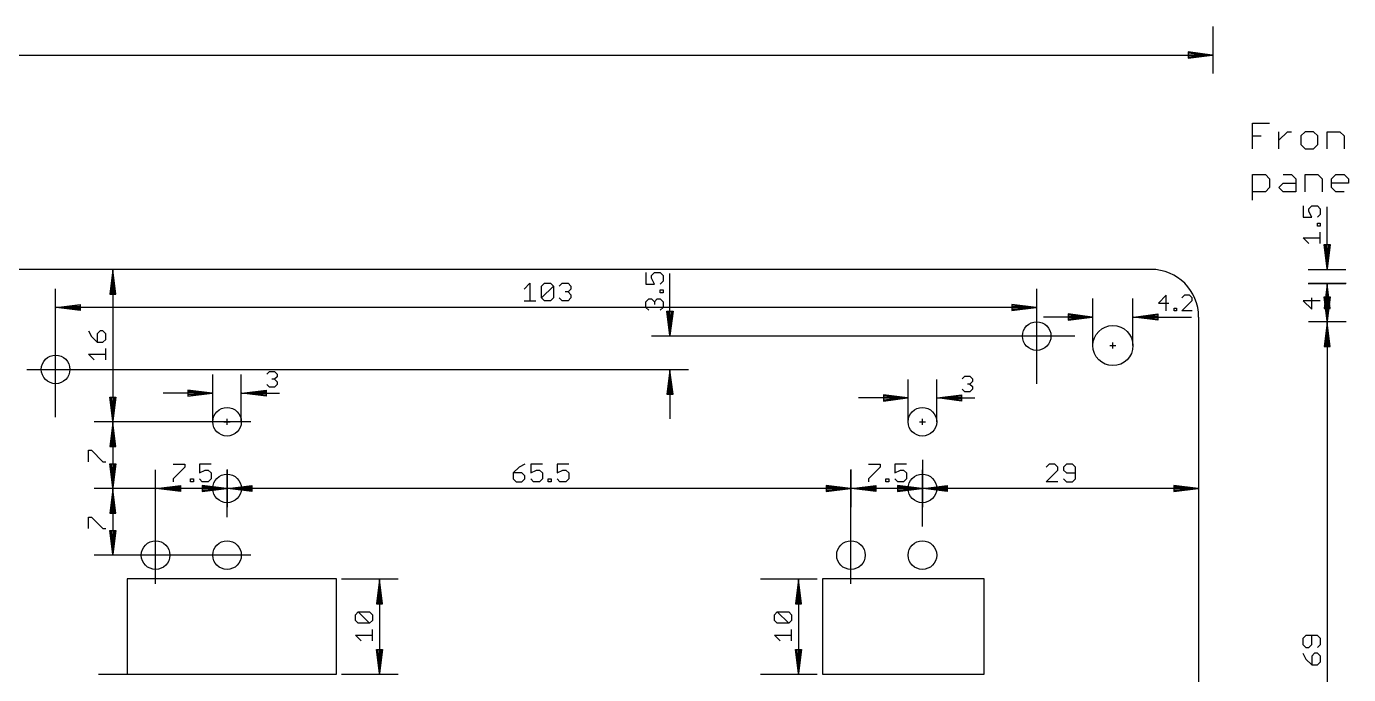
# Model space of a CAD drawing. Extents: x -9 to 622, y -48 to 444.
# Drawn here: x 166.9 to 305.7, y 27.5 to 95.5 of the extents above; entities that cross this region are included whole.
import ezdxf

# ---------------------------------------------------------------- set-up
doc = ezdxf.new("R2010")
doc.units = 0
for name, color, linetype in [('137', 1, 'CONTINUOUS'), ('20', 7, 'CONTINUOUS'), ('47', 2, 'CONTINUOUS')]:
    doc.layers.add(name, color=color, linetype=linetype)

msp = doc.modelspace()

# ---------------------------------------------------------------- linework, layer by layer
at = {"layer": '137'}
for p, q in [((231.9701, 69.6628), (231.9701, 68.464)), ((232.5695, 69.3631), (232.8692, 69.6628)), ((232.8692, 69.6628), (233.4687, 69.6628)), ((233.4687, 69.6628), (233.7684, 69.3631)), ((234.5, 63.065), (234.5, 69.5809)), ((219.1885, 67.939), (219.8049, 68.5554)), ((219.8049, 68.5554), (219.8049, 66.7062)), ((221.0301, 68.2472), (221.3383, 68.5554)), ((221.0301, 67.0144), (221.0301, 68.2472)), ((221.0301, 67.0144), (222.2629, 68.2472)), ((221.3383, 68.5554), (221.9547, 68.5554)), ((221.9547, 68.5554), (222.2629, 68.2472)), ((222.2629, 68.2472), (222.2629, 67.0144)), ((222.8717, 68.2472), (223.1799, 68.5554)), ((223.1799, 68.5554), (223.7963, 68.5554)), ((223.7963, 68.5554), (224.1045, 68.2472)), ((224.1045, 68.2472), (224.1045, 67.939)), ((231.9701, 68.464), (232.8692, 68.464)), ((232.5695, 69.0634), (232.5695, 69.3631)), ((232.8692, 68.464), (232.5695, 69.0634)), ((233.7684, 68.7637), (233.4687, 68.464)), ((233.7684, 69.3631), (233.7684, 68.7637)), ((170, 54.5), (170, 67.95)), ((219.1885, 66.7062), (220.4213, 66.7062)), ((221.3383, 66.7062), (221.0301, 67.0144)), ((221.9547, 66.7062), (221.3383, 66.7062)), ((222.2629, 67.0144), (221.9547, 66.7062)), ((223.1799, 66.7062), (222.8717, 67.0144)), ((223.7963, 66.7062), (223.1799, 66.7062)), ((223.7963, 67.6308), (223.4881, 67.6308)), ((224.1045, 67.939), (223.7963, 67.6308)), ((223.7963, 67.6308), (224.1045, 67.3226)), ((224.1045, 67.0144), (223.7963, 66.7062)), ((224.1045, 67.3226), (224.1045, 67.0144)), ((231.9701, 66.6008), (232.2698, 66.9005)), ((232.2698, 66.9005), (232.5695, 66.9005)), ((232.5695, 66.9005), (232.8692, 66.6008)), ((232.8692, 66.6008), (233.169, 66.9005)), ((233.169, 66.9005), (233.4687, 66.9005)), ((233.4687, 67.5432), (233.4687, 67.8429)), ((233.4687, 67.8429), (233.7684, 67.8429)), ((233.7684, 67.5432), (233.4687, 67.5432)), ((233.4687, 66.9005), (233.7684, 66.6008)), ((233.7684, 67.8429), (233.7684, 67.5432)), ((273, 58), (273, 67.95)), ((170.065, 66), (172.6, 66.3192)), ((170.065, 66), (172.6, 66.26)), ((170.065, 66), (172.6, 66.13)), ((272.935, 66), (170.065, 66)), ((172.6, 65.6808), (170.065, 66)), ((172.6, 65.87), (170.065, 66)), ((172.6, 65.74), (170.065, 66)), ((172.6, 66.3192), (172.6, 65.6808)), ((231.9701, 66.0013), (231.9701, 66.6008)), ((232.2698, 65.7016), (231.9701, 66.0013)), ((232.8692, 66.6008), (232.8692, 66.301)), ((233.7684, 66.0013), (233.4687, 65.7016)), ((233.7684, 66.6008), (233.7684, 66.0013)), ((234.5, 63.065), (234.1808, 65.6)), ((234.1808, 65.6), (234.8192, 65.6)), ((234.5, 63.065), (234.24, 65.6)), ((234.5, 63.065), (234.37, 65.6)), ((234.8192, 65.6), (234.5, 63.065)), ((234.63, 65.6), (234.5, 63.065)), ((234.76, 65.6), (234.5, 63.065)), ((272.935, 66), (270.4, 66.3192)), ((270.4, 66.3192), (270.4, 65.6808)), ((272.935, 66), (270.4, 66.26)), ((272.935, 66), (270.4, 66.13)), ((270.4, 65.6808), (272.935, 66)), ((270.4, 65.87), (272.935, 66)), ((270.4, 65.74), (272.935, 66)), ((277, 63), (232.55, 63)), ((167, 59.5), (236.45, 59.5)), ((234.5, 59.435), (234.1808, 56.9)), ((234.5, 59.435), (234.24, 56.9)), ((234.5, 59.435), (234.37, 56.9)), ((234.5, 59.435), (234.5, 54.3)), ((234.8192, 56.9), (234.5, 59.435)), ((234.63, 56.9), (234.5, 59.435)), ((234.76, 56.9), (234.5, 59.435)), ((234.1808, 56.9), (234.8192, 56.9))]:
    msp.add_line(p, q, dxfattribs=at)
for centre in [(273, 63), (170, 59.5)]:
    msp.add_circle(centre, 1.5, dxfattribs=at)
at = {"layer": '20'}
for p, q in [((285, 70), (5, 70)), ((290, 65), (290, -5)), ((199.5, 37.5), (177.5, 37.5)), ((177.5, 37.5), (177.5, 27.5)), ((199.5, 27.5), (199.5, 37.5)), ((267.5, 37.5), (250.5, 37.5)), ((250.5, 37.5), (250.5, 27.5)), ((267.5, 27.5), (267.5, 37.5)), ((177.5, 27.5), (199.5, 27.5)), ((250.5, 27.5), (267.5, 27.5))]:
    msp.add_line(p, q, dxfattribs=at)
for centre, radius in [((281, 62), 2.1), ((188, 54), 1.5), ((261, 54), 1.5), ((188, 47), 1.5), ((261, 47), 1.5), ((180.5, 40), 1.5), ((188, 40), 1.5), ((253.5, 40), 1.5), ((261, 40), 1.5)]:
    msp.add_circle(centre, radius, dxfattribs=at)
msp.add_arc((285, 65), 5, 0, 90, dxfattribs=at)
at = {"layer": '47'}
for p, q in [((291.5, 95.5), (291.5, 90.55)), ((-1.435, 92.5), (291.435, 92.5)), ((291.435, 92.5), (288.9, 92.8192)), ((288.9, 92.8192), (288.9, 92.1808)), ((291.435, 92.5), (288.9, 92.76)), ((291.435, 92.5), (288.9, 92.63)), ((288.9, 92.1808), (291.435, 92.5)), ((288.9, 92.37), (291.435, 92.5)), ((288.9, 92.24), (291.435, 92.5)), ((295.6524, 82.6524), (295.6524, 85.3499)), ((295.6524, 85.3499), (297.4507, 85.3499)), ((295.6524, 84.0012), (296.5516, 84.0012)), ((298.4148, 82.6524), (298.4148, 84.4507)), ((298.4148, 83.5516), (299.3139, 84.4507)), ((299.3139, 84.4507), (299.7635, 84.4507)), ((301.1663, 84.4507), (300.7167, 84.0012)), ((300.7167, 84.0012), (300.7167, 83.102)), ((302.0655, 84.4507), (301.1663, 84.4507)), ((302.5151, 84.0012), (302.0655, 84.4507)), ((302.5151, 83.102), (302.5151, 84.0012)), ((303.4791, 82.6524), (303.4791, 84.4507)), ((303.4791, 84.4507), (304.8278, 84.4507)), ((304.8278, 84.4507), (305.2774, 84.0012)), ((305.2774, 84.0012), (305.2774, 82.6524)), ((300.7167, 83.102), (301.1663, 82.6524)), ((301.1663, 82.6524), (302.0655, 82.6524)), ((302.0655, 82.6524), (302.5151, 83.102)), ((295.6524, 77.2532), (295.6524, 79.9507)), ((295.6524, 79.9507), (297.0011, 79.9507)), ((297.0011, 79.9507), (297.4507, 79.5012)), ((297.4507, 79.5012), (297.4507, 78.602)), ((298.8643, 79.9507), (299.7635, 79.9507)), ((299.7635, 79.9507), (300.2131, 79.5012)), ((300.2131, 79.5012), (300.2131, 78.1524)), ((301.1771, 78.1524), (301.1771, 79.9507)), ((301.1771, 79.9507), (302.5259, 79.9507)), ((302.5259, 79.9507), (302.9755, 79.5012)), ((302.9755, 79.5012), (302.9755, 78.1524)), ((303.9395, 79.5012), (304.3891, 79.9507)), ((303.9395, 78.602), (303.9395, 79.5012)), ((304.3891, 79.9507), (305.2882, 79.9507)), ((305.2882, 79.9507), (305.7378, 79.5012)), ((305.7378, 79.5012), (305.7378, 79.0516)), ((297.0011, 78.1524), (295.6524, 78.1524)), ((297.4507, 78.602), (297.0011, 78.1524)), ((298.4148, 78.602), (298.8643, 79.0516)), ((298.8643, 78.1524), (298.4148, 78.602)), ((298.8643, 79.0516), (300.2131, 79.0516)), ((300.2131, 78.1524), (298.8643, 78.1524)), ((305.7378, 79.0516), (303.9395, 79.0516)), ((304.3891, 78.1524), (303.9395, 78.602)), ((305.2882, 78.1524), (304.3891, 78.1524)), ((300.9701, 76.6628), (300.9701, 75.464)), ((301.5695, 76.3631), (301.8692, 76.6628)), ((301.5695, 76.0634), (301.5695, 76.3631)), ((301.8692, 76.6628), (302.4687, 76.6628)), ((302.4687, 76.6628), (302.7684, 76.3631)), ((302.7684, 76.3631), (302.7684, 75.7637)), ((303.5, 70.065), (303.5, 76.5809)), ((300.9701, 75.464), (301.8692, 75.464)), ((301.8692, 75.464), (301.5695, 76.0634)), ((302.7684, 75.7637), (302.4687, 75.464)), ((302.4687, 74.5432), (302.4687, 74.8429)), ((302.4687, 74.8429), (302.7684, 74.8429)), ((302.7684, 74.5432), (302.4687, 74.5432)), ((302.7684, 74.8429), (302.7684, 74.5432)), ((302.7684, 72.7016), (302.7684, 73.9005)), ((301.5695, 72.7016), (300.9701, 73.301)), ((300.9701, 73.301), (302.7684, 73.301)), ((303.5, 70.065), (303.1808, 72.6)), ((303.1808, 72.6), (303.8192, 72.6)), ((303.5, 70.065), (303.24, 72.6)), ((303.5, 70.065), (303.37, 72.6)), ((303.8192, 72.6), (303.5, 70.065)), ((303.63, 72.6), (303.5, 70.065)), ((303.76, 72.6), (303.5, 70.065)), ((182.5, 70), (174.05, 70)), ((176, 69.935), (175.6808, 67.4)), ((176, 69.935), (175.74, 67.4)), ((176, 69.935), (175.87, 67.4)), ((176, 69.935), (176, 54.065)), ((176.3192, 67.4), (176, 69.935)), ((176.13, 67.4), (176, 69.935)), ((176.26, 67.4), (176, 69.935)), ((301.5, 70), (305.45, 70)), ((301.5, 68.5), (305.45, 68.5)), ((305.5, 68.5), (301.55, 68.5)), ((303.5, 68.435), (303.1808, 65.9)), ((303.5, 68.435), (303.1808, 65.9)), ((303.5, 68.435), (303.24, 65.9)), ((303.5, 68.435), (303.24, 65.9)), ((303.5, 68.435), (303.37, 65.9)), ((303.5, 68.435), (303.37, 65.9)), ((303.5, 68.435), (303.5, 64.565)), ((303.8192, 65.9), (303.5, 68.435)), ((303.63, 65.9), (303.5, 68.435)), ((303.76, 65.9), (303.5, 68.435)), ((303.5, 68.435), (303.5, 63.3)), ((303.8192, 65.9), (303.5, 68.435)), ((303.63, 65.9), (303.5, 68.435)), ((303.76, 65.9), (303.5, 68.435)), ((175.6808, 67.4), (176.3192, 67.4)), ((278.9, 62), (278.9, 66.95)), ((283.1, 62), (283.1, 66.95)), ((286.5897, 67.2777), (285.7762, 66.4642)), ((286.5897, 65.6507), (286.5897, 67.2777)), ((288.5031, 67.2777), (288.2319, 67.0065)), ((288.2319, 65.6507), (289.3166, 66.7354)), ((289.0454, 67.2777), (288.5031, 67.2777)), ((289.3166, 67.0065), (289.0454, 67.2777)), ((289.3166, 66.7354), (289.3166, 67.0065)), ((302.7684, 66.7064), (300.9701, 66.7064)), ((300.9701, 66.7064), (301.8692, 65.8072)), ((301.8692, 65.8072), (301.8692, 67.0061)), ((303.5, 64.565), (303.1808, 67.1)), ((303.1808, 67.1), (303.8192, 67.1)), ((303.5, 64.565), (303.24, 67.1)), ((303.5, 64.565), (303.37, 67.1)), ((303.8192, 67.1), (303.5, 64.565)), ((303.63, 67.1), (303.5, 64.565)), ((303.76, 67.1), (303.5, 64.565)), ((278.835, 65), (276.3, 65.3192)), ((276.3, 65.3192), (276.3, 64.6808)), ((278.835, 65), (276.3, 65.26)), ((283.165, 65), (285.7, 65.3192)), ((283.165, 65), (285.7, 65.26)), ((285.7, 65.3192), (285.7, 64.6808)), ((285.7762, 66.4642), (286.8609, 66.4642)), ((287.4134, 65.6507), (287.4134, 65.9219)), ((287.4134, 65.9219), (287.6845, 65.9219)), ((287.6845, 65.6507), (287.4134, 65.6507)), ((287.6845, 65.9219), (287.6845, 65.6507)), ((289.3166, 65.6507), (288.2319, 65.6507)), ((303.1808, 65.9), (303.8192, 65.9)), ((303.1808, 65.9), (303.8192, 65.9)), ((278.835, 65), (273.7, 65)), ((278.835, 65), (276.3, 65.13)), ((276.3, 64.6808), (278.835, 65)), ((276.3, 64.87), (278.835, 65)), ((276.3, 64.74), (278.835, 65)), ((283.165, 65), (285.7, 65.13)), ((283.165, 65), (289.2346, 65)), ((285.7, 64.6808), (283.165, 65)), ((285.7, 64.87), (283.165, 65)), ((285.7, 64.74), (283.165, 65)), ((305.5, 64.5), (301.55, 64.5)), ((305, 64.5), (301.55, 64.5)), ((303.5, 64.435), (303.1808, 61.9)), ((303.5, 64.435), (303.24, 61.9)), ((303.5, 64.435), (303.37, 61.9)), ((303.5, 64.435), (303.5, -4.435)), ((303.8192, 61.9), (303.5, 64.435)), ((303.63, 61.9), (303.5, 64.435)), ((303.76, 61.9), (303.5, 64.435)), ((173.4701, 63.5488), (173.7698, 62.9494)), ((173.7698, 62.9494), (174.3692, 62.3499)), ((174.669, 63.5488), (174.3692, 63.2491)), ((174.3692, 63.2491), (174.3692, 62.3499)), ((174.9687, 63.5488), (174.669, 63.5488)), ((175.2684, 63.2491), (174.9687, 63.5488)), ((174.9687, 62.3499), (175.2684, 62.6496)), ((175.2684, 62.6496), (175.2684, 63.2491)), ((174.0695, 60.5083), (173.4701, 61.1078)), ((173.4701, 61.1078), (175.2684, 61.1078)), ((174.3692, 62.3499), (174.9687, 62.3499)), ((175.2684, 60.5083), (175.2684, 61.7072)), ((280.6808, 62), (281.3192, 62)), ((281, 61.6808), (281, 62.3192)), ((303.1808, 61.9), (303.8192, 61.9)), ((186.5, 54), (186.5, 58.95)), ((189.5, 54), (189.5, 58.95)), ((192.1762, 59.0065), (192.4474, 59.2777)), ((192.4474, 59.2777), (192.9897, 59.2777)), ((192.9897, 58.4642), (192.7185, 58.4642)), ((192.9897, 59.2777), (193.2609, 59.0065)), ((193.2609, 58.7354), (192.9897, 58.4642)), ((192.9897, 58.4642), (193.2609, 58.193)), ((193.2609, 59.0065), (193.2609, 58.7354)), ((259.5, 54), (259.5, 58.45)), ((262.5, 54), (262.5, 58.45)), ((265.1762, 58.5065), (265.4474, 58.7777)), ((265.4474, 58.7777), (265.9897, 58.7777)), ((265.9897, 58.7777), (266.2609, 58.5065)), ((266.2609, 58.5065), (266.2609, 58.2354)), ((186.435, 57), (181.3, 57)), ((186.435, 57), (183.9, 57.3192)), ((183.9, 57.3192), (183.9, 56.6808)), ((186.435, 57), (183.9, 57.26)), ((186.435, 57), (183.9, 57.13)), ((183.9, 56.6808), (186.435, 57)), ((183.9, 56.87), (186.435, 57)), ((183.9, 56.74), (186.435, 57)), ((189.565, 57), (192.1, 57.3192)), ((189.565, 57), (192.1, 57.26)), ((189.565, 57), (192.1, 57.13)), ((189.565, 57), (193.5103, 57)), ((192.1, 56.6808), (189.565, 57)), ((192.1, 56.87), (189.565, 57)), ((192.1, 56.74), (189.565, 57)), ((192.1, 57.3192), (192.1, 56.6808)), ((192.4474, 57.6507), (192.1762, 57.9219)), ((192.9897, 57.6507), (192.4474, 57.6507)), ((193.2609, 57.9219), (192.9897, 57.6507)), ((193.2609, 58.193), (193.2609, 57.9219)), ((265.4474, 57.1507), (265.1762, 57.4219)), ((265.9897, 57.1507), (265.4474, 57.1507)), ((265.9897, 57.9642), (265.7185, 57.9642)), ((266.2609, 58.2354), (265.9897, 57.9642)), ((265.9897, 57.9642), (266.2609, 57.693)), ((266.2609, 57.4219), (265.9897, 57.1507)), ((266.2609, 57.693), (266.2609, 57.4219)), ((176, 54.065), (175.6808, 56.6)), ((175.6808, 56.6), (176.3192, 56.6)), ((176, 54.065), (175.74, 56.6)), ((176, 54.065), (175.87, 56.6)), ((176.3192, 56.6), (176, 54.065)), ((176.13, 56.6), (176, 54.065)), ((176.26, 56.6), (176, 54.065)), ((259.435, 56.5), (254.3, 56.5)), ((259.435, 56.5), (256.9, 56.8192)), ((256.9, 56.8192), (256.9, 56.1808)), ((259.435, 56.5), (256.9, 56.76)), ((259.435, 56.5), (256.9, 56.63)), ((256.9, 56.1808), (259.435, 56.5)), ((256.9, 56.37), (259.435, 56.5)), ((256.9, 56.24), (259.435, 56.5)), ((262.565, 56.5), (265.1, 56.8192)), ((262.565, 56.5), (265.1, 56.76)), ((262.565, 56.5), (265.1, 56.63)), ((262.565, 56.5), (266.5103, 56.5)), ((265.1, 56.1808), (262.565, 56.5)), ((265.1, 56.37), (262.565, 56.5)), ((265.1, 56.24), (262.565, 56.5)), ((265.1, 56.8192), (265.1, 56.1808)), ((188, 53.6808), (188, 54.3192)), ((261, 53.6808), (261, 54.3192)), ((190.5, 54), (174.05, 54)), ((190.5, 54), (174.05, 54)), ((176, 53.935), (175.6808, 51.4)), ((176, 53.935), (175.74, 51.4)), ((176, 53.935), (175.87, 51.4)), ((176, 53.935), (176, 47.065)), ((176.3192, 51.4), (176, 53.935)), ((176.13, 51.4), (176, 53.935)), ((176.26, 51.4), (176, 53.935)), ((187.6808, 54), (188.3192, 54)), ((260.6808, 54), (261.3192, 54)), ((175.6808, 51.4), (176.3192, 51.4)), ((173.4701, 49.8072), (173.4701, 51.0061)), ((173.4701, 51.0061), (173.7698, 51.0061)), ((173.7698, 51.0061), (174.9687, 49.8072)), ((261, 50), (261, 45.05)), ((174.9687, 49.8072), (175.2684, 49.8072)), ((176, 47.065), (175.6808, 49.6)), ((175.6808, 49.6), (176.3192, 49.6)), ((176, 47.065), (175.74, 49.6)), ((176, 47.065), (175.87, 49.6)), ((176.3192, 49.6), (176, 47.065)), ((176.13, 49.6), (176, 47.065)), ((176.26, 49.6), (176, 47.065)), ((180.5, 37), (180.5, 48.95)), ((182.3357, 49.5554), (183.5685, 49.5554)), ((183.5685, 49.2472), (182.3357, 48.0144)), ((183.5685, 49.5554), (183.5685, 49.2472)), ((186.3309, 49.5554), (185.0981, 49.5554)), ((185.0981, 49.5554), (185.0981, 48.6308)), ((185.0981, 48.6308), (185.7145, 48.939)), ((185.7145, 48.939), (186.0227, 48.939)), ((186.0227, 48.939), (186.3309, 48.6308)), ((186.3309, 48.6308), (186.3309, 48.0144)), ((188, 49), (188, 45.05)), ((188, 44), (188, 48.95)), ((218.6533, 49.2472), (218.0369, 48.6308)), ((218.0369, 48.6308), (218.0369, 48.0144)), ((218.9615, 48.6308), (218.0369, 48.6308)), ((219.2697, 49.5554), (218.6533, 49.2472)), ((219.2697, 48.3226), (218.9615, 48.6308)), ((221.1112, 49.5554), (219.8784, 49.5554)), ((219.8784, 49.5554), (219.8784, 48.6308)), ((219.8784, 48.6308), (220.4948, 48.939)), ((220.4948, 48.939), (220.803, 48.939)), ((220.803, 48.939), (221.1112, 48.6308)), ((221.1112, 48.6308), (221.1112, 48.0144)), ((223.8736, 49.5554), (222.6408, 49.5554)), ((222.6408, 49.5554), (222.6408, 48.6308)), ((222.6408, 48.6308), (223.2572, 48.939)), ((223.2572, 48.939), (223.5654, 48.939)), ((223.5654, 48.939), (223.8736, 48.6308)), ((223.8736, 48.6308), (223.8736, 48.0144)), ((253.5, 49), (253.5, 45.05)), ((253.5, 37), (253.5, 48.95)), ((255.3357, 49.5554), (256.5685, 49.5554)), ((256.5685, 49.2472), (255.3357, 48.0144)), ((256.5685, 49.5554), (256.5685, 49.2472)), ((259.3309, 49.5554), (258.0981, 49.5554)), ((258.0981, 49.5554), (258.0981, 48.6308)), ((258.0981, 48.6308), (258.7145, 48.939)), ((258.7145, 48.939), (259.0227, 48.939)), ((259.0227, 48.939), (259.3309, 48.6308)), ((259.3309, 48.6308), (259.3309, 48.0144)), ((261, 43), (261, 48.95)), ((274.2911, 49.5554), (273.9829, 49.2472)), ((273.9829, 47.7062), (275.2157, 48.939)), ((274.9075, 49.5554), (274.2911, 49.5554)), ((275.2157, 49.2472), (274.9075, 49.5554)), ((275.2157, 48.939), (275.2157, 49.2472)), ((276.1327, 49.5554), (275.8245, 49.2472)), ((275.8245, 49.2472), (275.8245, 48.939)), ((275.8245, 48.939), (276.1327, 48.6308)), ((276.7491, 49.5554), (276.1327, 49.5554)), ((276.1327, 48.6308), (277.0573, 48.6308)), ((277.0573, 49.2472), (276.7491, 49.5554)), ((277.0573, 48.0144), (277.0573, 49.2472)), ((290, 49), (290, 45.05)), ((180.565, 47), (183.1, 47.3192)), ((180.565, 47), (183.1, 47.26)), ((182.3357, 48.0144), (182.3357, 47.7062)), ((183.1, 47.3192), (183.1, 46.6808)), ((184.1773, 47.7062), (184.1773, 48.0144)), ((184.1773, 48.0144), (184.4855, 48.0144)), ((184.4855, 47.7062), (184.1773, 47.7062)), ((184.4855, 48.0144), (184.4855, 47.7062)), ((185.4063, 47.7062), (185.0981, 48.0144)), ((187.935, 47), (185.4, 47.3192)), ((185.4, 47.3192), (185.4, 46.6808)), ((187.935, 47), (185.4, 47.26)), ((186.0227, 47.7062), (185.4063, 47.7062)), ((186.3309, 48.0144), (186.0227, 47.7062)), ((188.065, 47), (190.6, 47.3192)), ((188.065, 47), (190.6, 47.26)), ((190.6, 47.3192), (190.6, 46.6808)), ((218.0369, 48.0144), (218.3451, 47.7062)), ((218.3451, 47.7062), (218.9615, 47.7062)), ((218.9615, 47.7062), (219.2697, 48.0144)), ((219.2697, 48.0144), (219.2697, 48.3226)), ((220.1866, 47.7062), (219.8784, 48.0144)), ((220.803, 47.7062), (220.1866, 47.7062)), ((221.1112, 48.0144), (220.803, 47.7062)), ((221.72, 47.7062), (221.72, 48.0144)), ((221.72, 48.0144), (222.0282, 48.0144)), ((222.0282, 47.7062), (221.72, 47.7062)), ((222.0282, 48.0144), (222.0282, 47.7062)), ((222.949, 47.7062), (222.6408, 48.0144)), ((223.5654, 47.7062), (222.949, 47.7062)), ((223.8736, 48.0144), (223.5654, 47.7062)), ((253.435, 47), (250.9, 47.3192)), ((250.9, 47.3192), (250.9, 46.6808)), ((253.435, 47), (250.9, 47.26)), ((253.565, 47), (256.1, 47.3192)), ((253.565, 47), (256.1, 47.26)), ((255.3357, 48.0144), (255.3357, 47.7062)), ((256.1, 47.3192), (256.1, 46.6808)), ((257.1773, 47.7062), (257.1773, 48.0144)), ((257.1773, 48.0144), (257.4855, 48.0144)), ((257.4855, 47.7062), (257.1773, 47.7062)), ((257.4855, 48.0144), (257.4855, 47.7062)), ((258.4063, 47.7062), (258.0981, 48.0144)), ((260.935, 47), (258.4, 47.3192)), ((258.4, 47.3192), (258.4, 46.6808)), ((260.935, 47), (258.4, 47.26)), ((259.0227, 47.7062), (258.4063, 47.7062)), ((259.3309, 48.0144), (259.0227, 47.7062)), ((261.065, 47), (263.6, 47.3192)), ((261.065, 47), (263.6, 47.26)), ((263.6, 47.3192), (263.6, 46.6808)), ((275.2157, 47.7062), (273.9829, 47.7062)), ((275.8245, 48.0144), (276.1327, 47.7062)), ((276.1327, 47.7062), (276.7491, 47.7062)), ((276.7491, 47.7062), (277.0573, 48.0144)), ((289.935, 47), (287.4, 47.3192)), ((287.4, 47.3192), (287.4, 46.6808)), ((289.935, 47), (287.4, 47.26)), ((190.5, 47), (174.05, 47)), ((190.5, 47), (174.05, 47)), ((176, 46.935), (175.6808, 44.4)), ((176, 46.935), (175.74, 44.4)), ((176, 46.935), (175.87, 44.4)), ((176, 46.935), (176, 40.065)), ((176.3192, 44.4), (176, 46.935)), ((176.13, 44.4), (176, 46.935)), ((176.26, 44.4), (176, 46.935)), ((180.565, 47), (183.1, 47.13)), ((187.935, 47), (180.565, 47)), ((183.1, 46.6808), (180.565, 47)), ((183.1, 46.87), (180.565, 47)), ((183.1, 46.74), (180.565, 47)), ((187.935, 47), (185.4, 47.13)), ((185.4, 46.6808), (187.935, 47)), ((185.4, 46.87), (187.935, 47)), ((185.4, 46.74), (187.935, 47)), ((188.065, 47), (190.6, 47.13)), ((253.435, 47), (188.065, 47)), ((190.6, 46.6808), (188.065, 47)), ((190.6, 46.87), (188.065, 47)), ((190.6, 46.74), (188.065, 47)), ((253.435, 47), (250.9, 47.13)), ((250.9, 46.6808), (253.435, 47)), ((250.9, 46.87), (253.435, 47)), ((250.9, 46.74), (253.435, 47)), ((253.565, 47), (256.1, 47.13)), ((260.935, 47), (253.565, 47)), ((256.1, 46.6808), (253.565, 47)), ((256.1, 46.87), (253.565, 47)), ((256.1, 46.74), (253.565, 47)), ((260.935, 47), (258.4, 47.13)), ((258.4, 46.6808), (260.935, 47)), ((258.4, 46.87), (260.935, 47)), ((258.4, 46.74), (260.935, 47)), ((261.065, 47), (263.6, 47.13)), ((289.935, 47), (261.065, 47)), ((263.6, 46.6808), (261.065, 47)), ((263.6, 46.87), (261.065, 47)), ((263.6, 46.74), (261.065, 47)), ((289.935, 47), (287.4, 47.13)), ((287.4, 46.6808), (289.935, 47)), ((287.4, 46.87), (289.935, 47)), ((287.4, 46.74), (289.935, 47)), ((173.4701, 42.8072), (173.4701, 44.0061)), ((173.4701, 44.0061), (173.7698, 44.0061)), ((173.7698, 44.0061), (174.9687, 42.8072)), ((175.6808, 44.4), (176.3192, 44.4)), ((174.9687, 42.8072), (175.2684, 42.8072)), ((176, 40.065), (175.6808, 42.6)), ((175.6808, 42.6), (176.3192, 42.6)), ((176, 40.065), (175.74, 42.6)), ((176, 40.065), (175.87, 42.6)), ((176.3192, 42.6), (176, 40.065)), ((176.13, 42.6), (176, 40.065)), ((176.26, 42.6), (176, 40.065)), ((190.5, 40), (174.05, 40)), ((200, 37.5), (205.95, 37.5)), ((244, 37.5), (249.95, 37.5)), ((204, 37.435), (203.6808, 34.9)), ((204, 37.435), (203.74, 34.9)), ((204, 37.435), (203.87, 34.9)), ((204, 37.435), (204, 27.565)), ((204.3192, 34.9), (204, 37.435)), ((204.13, 34.9), (204, 37.435)), ((204.26, 34.9), (204, 37.435)), ((248, 37.435), (247.6808, 34.9)), ((248, 37.435), (247.74, 34.9)), ((248, 37.435), (247.87, 34.9)), ((248, 37.435), (248, 27.565)), ((248.3192, 34.9), (248, 37.435)), ((248.13, 34.9), (248, 37.435)), ((248.26, 34.9), (248, 37.435)), ((203.6808, 34.9), (204.3192, 34.9)), ((247.6808, 34.9), (248.3192, 34.9)), ((201.4701, 33.7491), (201.7698, 34.0488)), ((201.4701, 33.1496), (201.4701, 33.7491)), ((201.7698, 34.0488), (202.9687, 34.0488)), ((202.9687, 32.8499), (201.7698, 34.0488)), ((202.9687, 34.0488), (203.2684, 33.7491)), ((203.2684, 33.7491), (203.2684, 33.1496)), ((245.4701, 33.7491), (245.7698, 34.0488)), ((245.4701, 33.1496), (245.4701, 33.7491)), ((245.7698, 34.0488), (246.9687, 34.0488)), ((246.9687, 32.8499), (245.7698, 34.0488)), ((246.9687, 34.0488), (247.2684, 33.7491)), ((247.2684, 33.7491), (247.2684, 33.1496)), ((201.7698, 32.8499), (201.4701, 33.1496)), ((202.9687, 32.8499), (201.7698, 32.8499)), ((203.2684, 33.1496), (202.9687, 32.8499)), ((203.2684, 31.0083), (203.2684, 32.2072)), ((245.7698, 32.8499), (245.4701, 33.1496)), ((246.9687, 32.8499), (245.7698, 32.8499)), ((247.2684, 33.1496), (246.9687, 32.8499)), ((247.2684, 31.0083), (247.2684, 32.2072)), ((202.0695, 31.0083), (201.4701, 31.6078)), ((201.4701, 31.6078), (203.2684, 31.6078)), ((246.0695, 31.0083), (245.4701, 31.6078)), ((245.4701, 31.6078), (247.2684, 31.6078)), ((301.2528, 31.5573), (300.9446, 31.2491)), ((300.9446, 31.2491), (300.9446, 30.6327)), ((300.9446, 30.6327), (301.2528, 30.3245)), ((302.4856, 31.5573), (301.2528, 31.5573)), ((301.561, 30.3245), (301.8692, 30.6327)), ((301.8692, 30.6327), (301.8692, 31.5573)), ((302.7938, 31.2491), (302.4856, 31.5573)), ((302.4856, 30.3245), (302.7938, 30.6327)), ((302.7938, 30.6327), (302.7938, 31.2491)), ((204, 27.565), (203.6808, 30.1)), ((203.6808, 30.1), (204.3192, 30.1)), ((204, 27.565), (203.74, 30.1)), ((204, 27.565), (203.87, 30.1)), ((204.3192, 30.1), (204, 27.565)), ((204.13, 30.1), (204, 27.565)), ((204.26, 30.1), (204, 27.565)), ((248, 27.565), (247.6808, 30.1)), ((247.6808, 30.1), (248.3192, 30.1)), ((248, 27.565), (247.74, 30.1)), ((248, 27.565), (247.87, 30.1)), ((248.3192, 30.1), (248, 27.565)), ((248.13, 30.1), (248, 27.565)), ((248.26, 30.1), (248, 27.565)), ((300.9446, 29.7157), (301.2528, 29.0993)), ((301.2528, 30.3245), (301.561, 30.3245)), ((302.1774, 29.7157), (301.8692, 29.4075)), ((301.8692, 29.4075), (301.8692, 28.4829)), ((302.4856, 29.7157), (302.1774, 29.7157)), ((302.7938, 29.4075), (302.4856, 29.7157)), ((302.7938, 28.7911), (302.7938, 29.4075)), ((301.2528, 29.0993), (301.8692, 28.4829)), ((301.8692, 28.4829), (302.4856, 28.4829)), ((302.4856, 28.4829), (302.7938, 28.7911)), ((174.5, 27.5), (177.95, 27.5)), ((200, 27.5), (205.95, 27.5)), ((244, 27.5), (249.95, 27.5)), ((290, 27.5), (290, 21.05))]:
    msp.add_line(p, q, dxfattribs=at)

doc.saveas('drawing.dxf')
